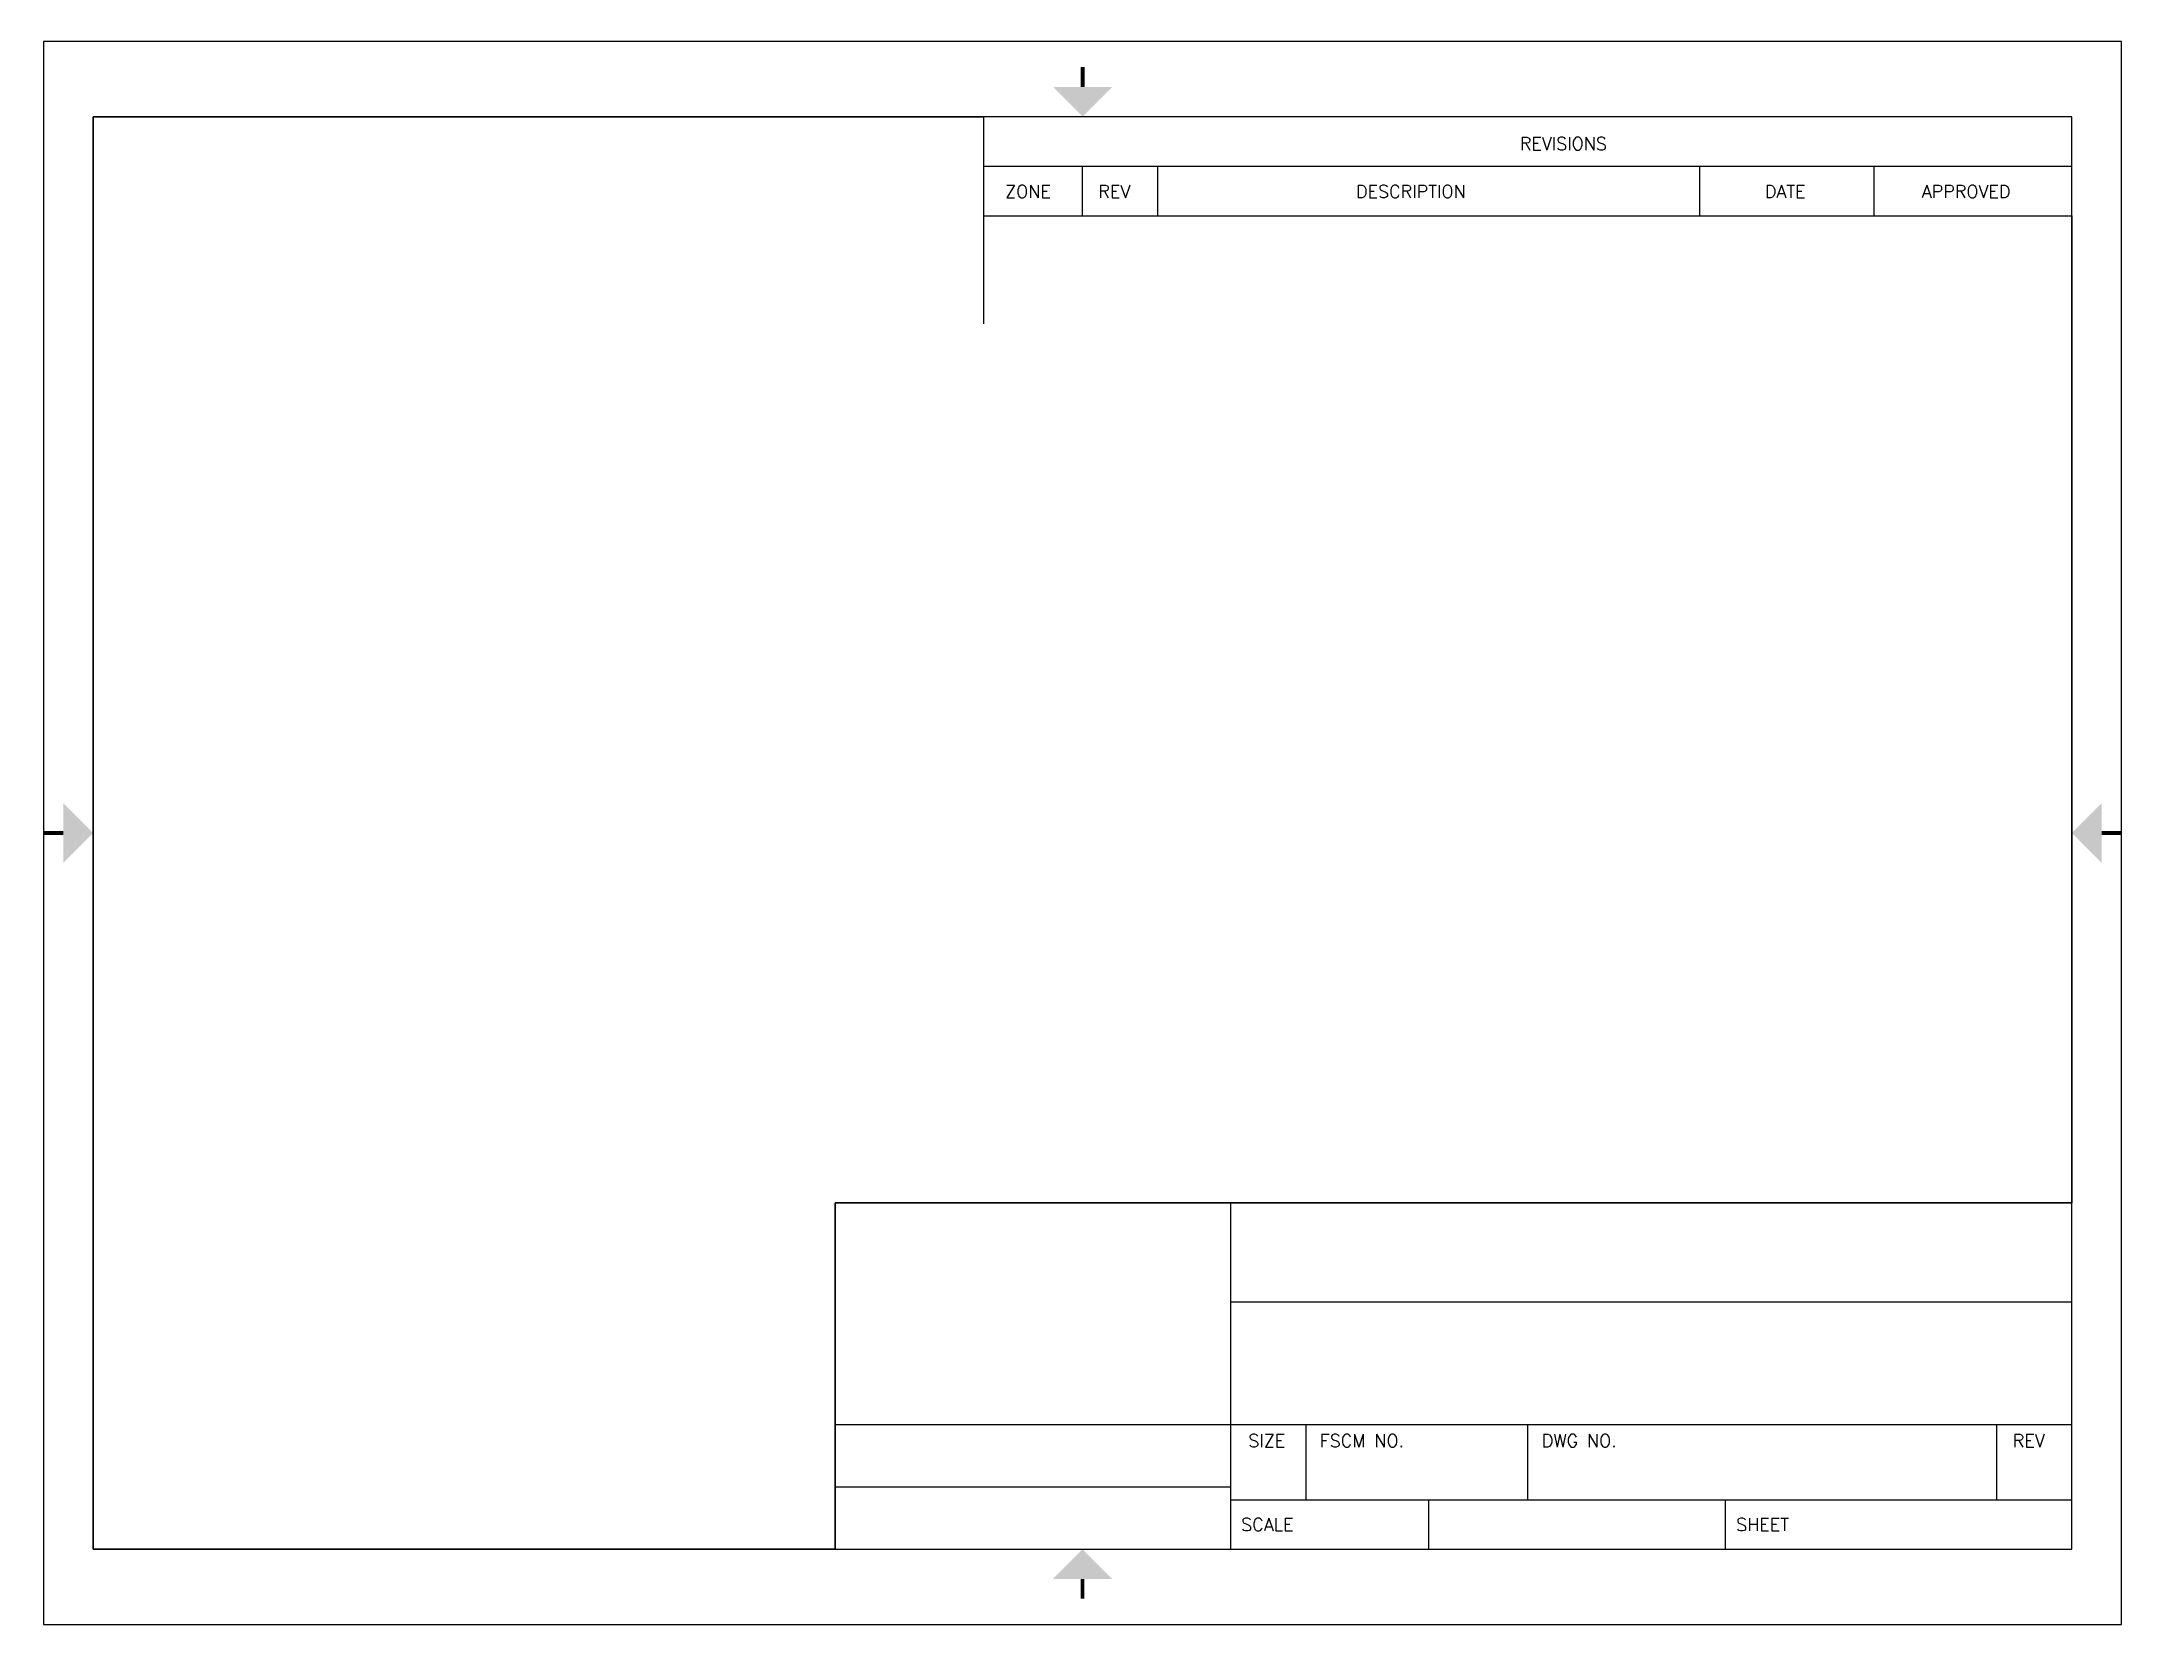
# Paper-space layout 'ANSI A Title Block' of a CAD drawing. Header units: inches. Extents: x 0 to 10.5, y 0 to 8.
import ezdxf

# ---------------------------------------------------------------- set-up
doc = ezdxf.new("R2010")
doc.units = ezdxf.units.IN
doc.header["$MEASUREMENT"] = 0
doc.layers.add('Title Block', color=7, linetype='Continuous')
doc.layers.add('Viewport', color=7, linetype='Continuous')
doc.styles.add('Roman', font='romans')

# ---------------------------------------------------------------- blocks, each defined once
blk = doc.blocks.new('ANSI A title block')
at = {"layer": 'Title Block'}
for p, q in [((10.5, 8), (0, 8)), ((0, 8), (0, 0)), ((10.5, 0), (10.5, 8)), ((10.25, 7.62), (0.25, 7.62)), ((0.25, 7.62), (0.25, 0.38)), ((4.75, 7.62), (4.75, 6.573)), ((10.25, 0.38), (10.25, 7.62)), ((4.75, 7.37), (10.25, 7.37)), ((5.25, 7.12), (5.25, 7.37)), ((5.63, 7.12), (5.63, 7.37)), ((8.37, 7.12), (8.37, 7.37)), ((9.25, 7.12), (9.25, 7.37)), ((4.75, 7.12), (10.25, 7.12)), ((4, 2.13), (10.25, 2.13)), ((4, 0.38), (4, 2.13)), ((6, 0.38), (6, 2.13)), ((6, 1.63), (10.25, 1.63)), ((4, 1.01), (10.25, 1.01)), ((6.38, 0.63), (6.38, 1.01)), ((7.5, 0.63), (7.5, 1.01)), ((9.87, 0.63), (9.87, 1.01)), ((4, 0.695), (6, 0.695)), ((6, 0.63), (10.25, 0.63)), ((7, 0.38), (7, 0.63)), ((8.5, 0.38), (8.5, 0.63)), ((0.25, 0.38), (10.25, 0.38)), ((0, 0), (10.5, 0))]:
    blk.add_line(p, q, dxfattribs=at)
at = {"layer": 'Title Block', "const_width": 0.02}
for points in [[(5.251, 7.871), (5.251, 7.771)], [(0, 4), (0.1, 4)], [(10.5, 4), (10.4, 4)], [(5.25, 0.13), (5.25, 0.23)]]:
    blk.add_lwpolyline(points, dxfattribs=at)
at = {"layer": 'Title Block'}
for points in [[(5.101, 7.771), (5.401, 7.771), (5.251, 7.621)], [(0.1, 3.85), (0.1, 4.15), (0.25, 4)], [(10.4, 3.85), (10.4, 4.15), (10.25, 4)], [(5.1, 0.23), (5.4, 0.23), (5.25, 0.38)]]:
    blk.add_solid(points, dxfattribs=at)
at = {"color": 0, "style": 'Roman', "flags": 8}
for tag, p in [('FNAME', (-0.05, 5.5)), ('REVDATE', (-0.05, 3)), ('USER', (-0.05, 0))]:
    blk.add_attdef(tag, p, '', height=0.15, rotation=90, dxfattribs=at)
at = {"layer": 'Title Block', "style": 'Roman'}
for s, p in [('REVISIONS', (7.46, 7.452)), ('ZONE', (4.859, 7.21)), ('REV', (5.33, 7.21)), ('DESCRIPTION', (6.632, 7.21)), ('DATE', (8.698, 7.21)), ('APPROVED', (9.491, 7.21)), ('SIZE', (6.088, 0.896)), ('FSCM NO.', (6.449, 0.896)), ('DWG NO.', (7.571, 0.896)), ('REV', (9.951, 0.896)), ('SCALE', (6.052, 0.472)), ('SHEET', (8.553, 0.472))]:
    blk.add_text(s, height=0.065, dxfattribs=at).set_placement(p)

psp = doc.layouts.new('ANSI A Title Block')

# ---------------------------------------------------------------- linework, layer by layer
at = {"layer": 'Viewport'}
psp.add_lwpolyline([(0.25, 7.62), (4.75, 7.62), (4.75, 7.12), (10.25, 7.12), (10.25, 2.13), (4, 2.13), (4, 0.38), (0.25, 0.38)], close=True, dxfattribs=at)

# ---------------------------------------------------------------- block references
at = {"layer": 'Title Block'}
psp.add_blockref('ANSI A title block', (0, 0), dxfattribs=at)

# ---------------------------------------------------------------- viewports
at = {"layer": 'Viewport'}
vp = psp.add_viewport(center=(5.25, 4), size=(10, 7.24), view_center_point=(6, 4.5), view_height=9.17308, dxfattribs=at)
vp.dxf.flags = 0x10000  # cut along an outline
vp.dxf.clipping_boundary_handle = psp.add_lwpolyline([(0.25, 7.62), (4.75, 7.62), (4.75, 7.12), (10.25, 7.12), (10.25, 2.13), (4, 2.13), (4, 0.38), (0.25, 0.38)], format="xyb", close=True, dxfattribs={"invisible": 1}).dxf.handle

doc.saveas('drawing.dxf')
